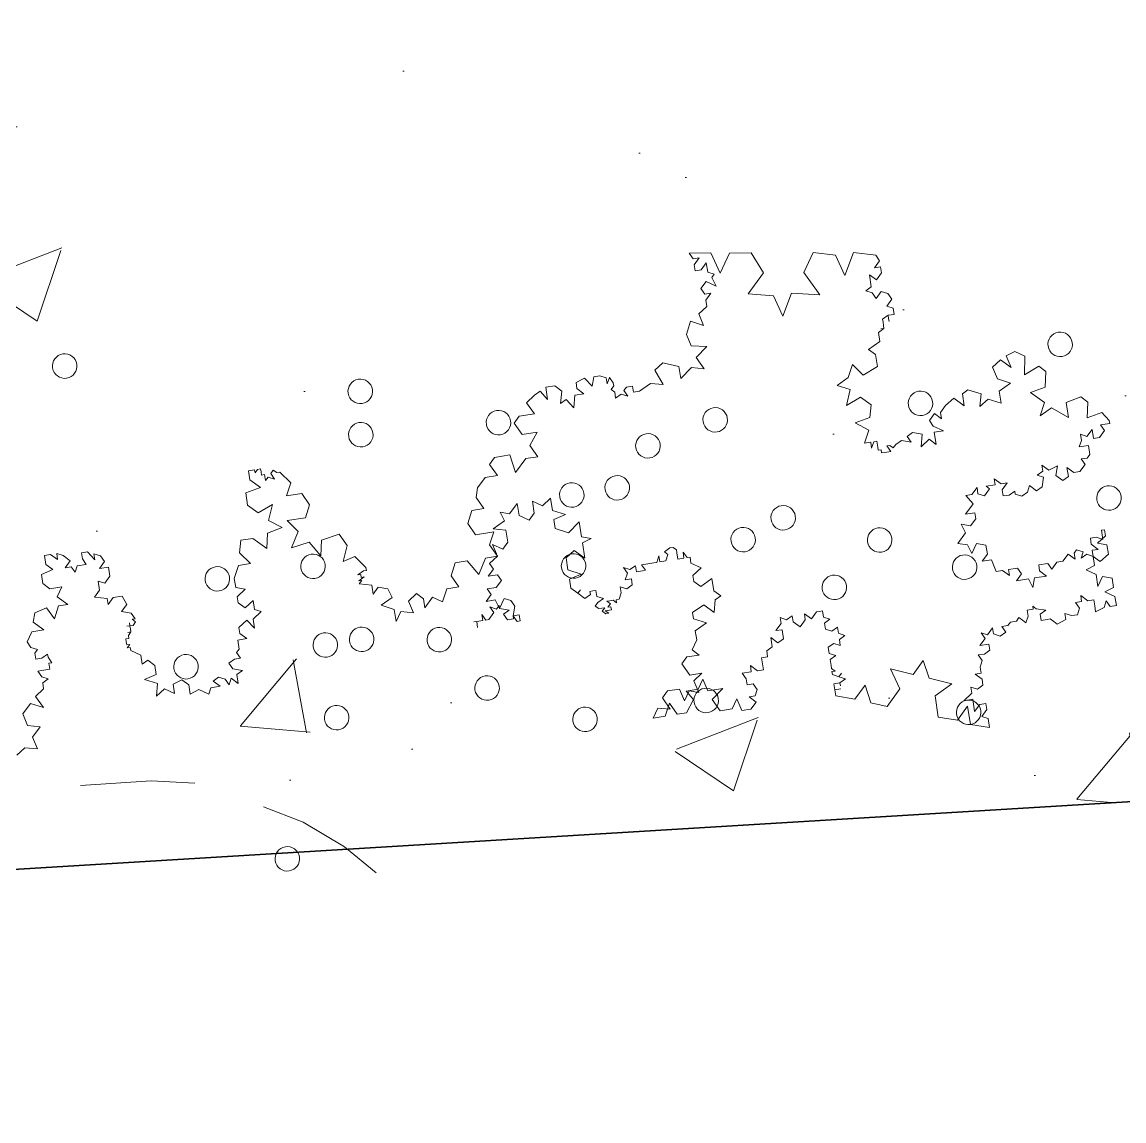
# Model space of a CAD drawing. Header units: metres. Extents: x 0 to 4415, y 1197 to 2590.
# Drawn here: x 1905.993 to 1906.713, y 1309.321 to 1310.039 of the extents above; entities that cross this region are included whole.
import ezdxf

# ---------------------------------------------------------------- set-up
doc = ezdxf.new("R2010")
doc.units = ezdxf.units.M
doc.layers.add('Façade 02', color=41, linetype='Continuous', lineweight=35)
doc.layers.add('veg', color=7, linetype='Continuous', lineweight=9, true_color=0x61c200)

# ---------------------------------------------------------------- blocks, each defined once
blk = doc.blocks.new('Plantes')
for p, q in [((0.8982, 0.0001), (0.8715, -0.0222)), ((0.9301, -0.011), (0.8982, 0.0001)), ((1.0073, 0.0233), (0.9888, 0.0002)), ((0.9888, 0.0002), (0.994, -0.0332)), ((0.7066, -0.024), (0.6806, -0.0382)), ((0.7222, -0.0336), (0.7066, -0.024)), ((0.8715, -0.0222), (0.8849, -0.0564)), ((0.9354, -0.0444), (0.9301, -0.011)), ((0.9621, -0.0221), (0.9354, -0.0444)), ((0.994, -0.0332), (0.9621, -0.0221)), ((0.6302, -0.0501), (0.6191, -0.0821)), ((0.6554, -0.0441), (0.6302, -0.0501)), ((0.6777, -0.0708), (0.6554, -0.0441)), ((0.6806, -0.0382), (0.6777, -0.0708)), ((0.7289, -0.0507), (0.7222, -0.0336)), ((0.7378, -0.0433), (0.7289, -0.0507)), ((0.7542, -0.0447), (0.7378, -0.0433)), ((0.7527, -0.0611), (0.7542, -0.0447)), ((0.7869, -0.0476), (0.7854, -0.064)), ((0.8025, -0.0573), (0.7869, -0.0476)), ((0.8092, -0.0743), (0.8025, -0.0573)), ((0.8188, -0.0587), (0.8092, -0.0743)), ((0.8351, -0.0602), (0.8188, -0.0587)), ((0.8537, -0.0371), (0.8351, -0.0602)), ((0.8849, -0.0564), (0.8537, -0.0371)), ((0.4787, -0.086), (0.4772, -0.1024)), ((0.5032, -0.0882), (0.4787, -0.086)), ((0.5181, -0.106), (0.5032, -0.0882)), ((0.5292, -0.0741), (0.5181, -0.106)), ((0.5537, -0.0762), (0.5292, -0.0741)), ((0.5686, -0.094), (0.5537, -0.0762)), ((0.6191, -0.0821), (0.6503, -0.1013)), ((0.7431, -0.0767), (0.7527, -0.0611)), ((0.7513, -0.0774), (0.7431, -0.0767)), ((0.7669, -0.087), (0.7513, -0.0774)), ((0.7676, -0.0789), (0.7669, -0.087)), ((0.7839, -0.0803), (0.7676, -0.0789)), ((0.7854, -0.064), (0.7839, -0.0803)), ((0.4772, -0.1024), (0.4921, -0.1202)), ((0.5657, -0.1267), (0.5686, -0.094)), ((0.5916, -0.1126), (0.5657, -0.1267)), ((0.614, -0.1393), (0.5916, -0.1126)), ((0.6161, -0.1148), (0.614, -0.1393)), ((0.6503, -0.1013), (0.6161, -0.1148)), ((0.4758, -0.1187), (0.4825, -0.1358)), ((0.4921, -0.1202), (0.4758, -0.1187)), ((0.4825, -0.1358), (0.4974, -0.1536)), ((0.4974, -0.1536), (0.5152, -0.1387)), ((0.5152, -0.1387), (0.5137, -0.155)), ((0.5123, -0.1714), (0.5101, -0.1959)), ((0.5293, -0.1647), (0.5123, -0.1714)), ((0.5137, -0.155), (0.5293, -0.1647)), ((0.4781, -0.1848), (0.4767, -0.2011)), ((0.4767, -0.2011), (0.4997, -0.2197)), ((0.4945, -0.1863), (0.4781, -0.1848)), ((0.5101, -0.1959), (0.4945, -0.1863)), ((0.4834, -0.2182), (0.4901, -0.2353)), ((0.4997, -0.2197), (0.4834, -0.2182)), ((0.4901, -0.2353), (0.5057, -0.2449)), ((0.5057, -0.2449), (0.5235, -0.23)), ((0.5235, -0.23), (0.5213, -0.2545)), ((0.5569, -0.2248), (0.5814, -0.227)), ((0.5636, -0.2418), (0.5569, -0.2248)), ((0.5814, -0.227), (0.5992, -0.2121)), ((0.5992, -0.2121), (0.6045, -0.2455)), ((0.5213, -0.2545), (0.5458, -0.2567)), ((0.5458, -0.2567), (0.5636, -0.2418)), ((0.603, -0.2618), (0.6008, -0.2863)), ((0.6208, -0.2469), (0.603, -0.2618)), ((0.6045, -0.2455), (0.6208, -0.2469)), ((0.6008, -0.2863), (0.6246, -0.2967)), ((0.6246, -0.2967), (0.6424, -0.2818)), ((0.6424, -0.2818), (0.6484, -0.3071)), ((0.6825, -0.2936), (0.6818, -0.3018)), ((0.6818, -0.3018), (0.6825, -0.2936)), ((0.7152, -0.2965), (0.716, -0.2884)), ((0.716, -0.2884), (0.7152, -0.2965)), ((0.7152, -0.2965), (0.716, -0.2884)), ((0.716, -0.2884), (0.7241, -0.2891)), ((0.716, -0.2884), (0.716, -0.2884)), ((0.7241, -0.2891), (0.7323, -0.2898)), ((0.7323, -0.2898), (0.7316, -0.298)), ((0.7316, -0.298), (0.7405, -0.2906)), ((0.7323, -0.2898), (0.7323, -0.2898)), ((0.7323, -0.2898), (0.7323, -0.2898)), ((0.7323, -0.2898), (0.7323, -0.2898)), ((0.7405, -0.2906), (0.7397, -0.2987)), ((0.6484, -0.3071), (0.664, -0.3167)), ((0.664, -0.3167), (0.6647, -0.3085)), ((0.664, -0.3167), (0.664, -0.3167)), ((0.6647, -0.3085), (0.6722, -0.3174)), ((0.6722, -0.3174), (0.6811, -0.31)), ((0.6736, -0.3011), (0.6818, -0.3018)), ((0.6818, -0.3018), (0.6736, -0.3011)), ((0.6811, -0.31), (0.6818, -0.3018)), ((0.6818, -0.3018), (0.69, -0.3025)), ((0.69, -0.3025), (0.6818, -0.3018)), ((0.6818, -0.3018), (0.69, -0.3025)), ((0.69, -0.3025), (0.6982, -0.3033)), ((0.6989, -0.2951), (0.6982, -0.3033)), ((0.6982, -0.3033), (0.6989, -0.2951)), ((0.6982, -0.3033), (0.7071, -0.2958)), ((0.7071, -0.2958), (0.7152, -0.2965)), ((0.7152, -0.2965), (0.7152, -0.2965)), ((0.7316, -0.298), (0.7316, -0.298)), ((0.7397, -0.2987), (0.7479, -0.2995)), ((0.7479, -0.2995), (0.7621, -0.3254)), ((0.7621, -0.3254), (0.7866, -0.3276)), ((0.7866, -0.3276), (0.7769, -0.3432)), ((0.7769, -0.3432), (0.7918, -0.361)), ((0.8163, -0.3632), (0.8274, -0.3313)), ((0.8274, -0.3313), (0.8408, -0.3654)), ((0.7918, -0.361), (0.8163, -0.3632)), ((0.8408, -0.3654), (0.8743, -0.3602)), ((0.8743, -0.3602), (0.8557, -0.3832)), ((0.8557, -0.3832), (0.8699, -0.4092)), ((0.8454, -0.407), (0.835, -0.4308)), ((0.8699, -0.4092), (0.8454, -0.407)), ((0.835, -0.4308), (0.8499, -0.4486)), ((0.8499, -0.4486), (0.8744, -0.4508)), ((0.8744, -0.4508), (0.864, -0.4745)), ((0.8782, -0.5005), (0.8611, -0.5072)), ((0.864, -0.4745), (0.8782, -0.5005)), ((0.8441, -0.5139), (0.8344, -0.5296)), ((0.8344, -0.5296), (0.8411, -0.5466)), ((0.8589, -0.5317), (0.8441, -0.5139)), ((0.8611, -0.5072), (0.8589, -0.5317)), ((0.7988, -0.5593), (0.7892, -0.5749)), ((0.8144, -0.569), (0.7988, -0.5593)), ((0.8568, -0.5563), (0.8397, -0.563)), ((0.8411, -0.5466), (0.8568, -0.5563)), ((0.5738, -0.5887), (0.5397, -0.6021)), ((0.5984, -0.5908), (0.5738, -0.5887)), ((0.7387, -0.5869), (0.7365, -0.6114)), ((0.7632, -0.5891), (0.7387, -0.5869)), ((0.7721, -0.5816), (0.7632, -0.5891)), ((0.7877, -0.5913), (0.7721, -0.5816)), ((0.7892, -0.5749), (0.7877, -0.5913)), ((0.8204, -0.5942), (0.8144, -0.569)), ((0.8301, -0.5786), (0.8204, -0.5942)), ((0.8546, -0.5808), (0.8301, -0.5786)), ((0.8397, -0.563), (0.8546, -0.5808)), ((0.4729, -0.6126), (0.47, -0.6453)), ((0.5063, -0.6073), (0.4729, -0.6126)), ((0.5368, -0.6348), (0.5063, -0.6073)), ((0.5397, -0.6021), (0.5368, -0.6348)), ((0.6043, -0.6161), (0.5984, -0.5908)), ((0.6229, -0.593), (0.6043, -0.6161)), ((0.6392, -0.5945), (0.6229, -0.593)), ((0.6356, -0.6353), (0.6541, -0.6123)), ((0.6541, -0.6123), (0.6392, -0.5945)), ((0.7053, -0.5922), (0.6868, -0.6152)), ((0.6868, -0.6152), (0.7098, -0.6337)), ((0.7216, -0.5936), (0.7053, -0.5922)), ((0.7365, -0.6114), (0.7216, -0.5936)), ((0.2888, -0.6456), (0.2873, -0.6619)), ((0.3133, -0.6478), (0.2888, -0.6456)), ((0.3356, -0.6745), (0.3133, -0.6478)), ((0.3474, -0.6343), (0.3356, -0.6745)), ((0.3801, -0.6372), (0.3474, -0.6343)), ((0.4024, -0.6639), (0.3801, -0.6372)), ((0.47, -0.6453), (0.4997, -0.6809)), ((0.6601, -0.6375), (0.6356, -0.6353)), ((0.6668, -0.6546), (0.6601, -0.6375)), ((0.6853, -0.6315), (0.6668, -0.6546)), ((0.7098, -0.6337), (0.6853, -0.6315)), ((0.2866, -0.6701), (0.2858, -0.6782)), ((0.2858, -0.6782), (0.294, -0.679)), ((0.2955, -0.6626), (0.2866, -0.6701)), ((0.2873, -0.6619), (0.2955, -0.6626)), ((0.3824, -0.7033), (0.4024, -0.6639)), ((0.3, -0.7042), (0.2911, -0.7117)), ((0.294, -0.679), (0.3022, -0.6797)), ((0.3156, -0.7138), (0.3, -0.7042)), ((0.3022, -0.6797), (0.3014, -0.6879)), ((0.3014, -0.6879), (0.3178, -0.6893)), ((0.3178, -0.6893), (0.3089, -0.6968)), ((0.3089, -0.6968), (0.3156, -0.7138)), ((0.4247, -0.6906), (0.3824, -0.7033)), ((0.4463, -0.7255), (0.4247, -0.6906)), ((0.4581, -0.6854), (0.4463, -0.7255)), ((0.4997, -0.6809), (0.4581, -0.6854)), ((0.2911, -0.7117), (0.2985, -0.7206)), ((0.2911, -0.7117), (0.2911, -0.7117)), ((0.2985, -0.7206), (0.2978, -0.7287)), ((0.2978, -0.7287), (0.3283, -0.7562)), ((0.2978, -0.7287), (0.2978, -0.7287)), ((0.3283, -0.7562), (0.3624, -0.7427)), ((0.3624, -0.7427), (0.3588, -0.7836)), ((0.4242, -0.7894), (0.4285, -0.7404)), ((0.4285, -0.7404), (0.459, -0.7678)), ((0.459, -0.7678), (0.5021, -0.747)), ((0.5021, -0.747), (0.4895, -0.7953)), ((0.3588, -0.7836), (0.39, -0.8028)), ((0.39, -0.8028), (0.4242, -0.7894)), ((0.4895, -0.7953), (0.5282, -0.8234)), ((0.5282, -0.8234), (0.4866, -0.8279)), ((0.4866, -0.8279), (0.4741, -0.8762)), ((0.4741, -0.8762), (0.5053, -0.8955)), ((0.5053, -0.8955), (0.5476, -0.8828)), ((0.5476, -0.8828), (0.5365, -0.9147)), ((0.5365, -0.9147), (0.567, -0.9422)), ((0.567, -0.9422), (0.5752, -0.9429)), ((0.5752, -0.9429), (0.5759, -0.9347)), ((0.5759, -0.9347), (0.5752, -0.9429)), ((0.5752, -0.9429), (0.5759, -0.9347)), ((0.5759, -0.9347), (0.5855, -0.9191)), ((0.5759, -0.9347), (0.5759, -0.9347)), ((0.5759, -0.9347), (0.5759, -0.9347)), ((0.5759, -0.9347), (0.5759, -0.9347)), ((0.5855, -0.9191), (0.5848, -0.9273)), ((0.5848, -0.9273), (0.593, -0.928)), ((0.5922, -0.9362), (0.6019, -0.9206)), ((0.593, -0.928), (0.5922, -0.9362)), ((0.5922, -0.9362), (0.5922, -0.9362)), ((0.5922, -0.9362), (0.5922, -0.9362)), ((0.6019, -0.9206), (0.6011, -0.9288)), ((0.6011, -0.9288), (0.61, -0.9213)), ((0.61, -0.9213), (0.6153, -0.9547)), ((0.6153, -0.9547), (0.6398, -0.9569)), ((0.6398, -0.9569), (0.622, -0.9718)), ((0.622, -0.9718), (0.628, -0.997)), ((0.628, -0.997), (0.6518, -1.0074)), ((0.6518, -1.0074), (0.671, -0.9762)), ((0.671, -0.9762), (0.6845, -1.0103)), ((0.6845, -1.0103), (0.7171, -1.0132)), ((0.7171, -1.0132), (0.6912, -1.0274)), ((0.6912, -1.0274), (0.6964, -1.0608)), ((0.6645, -1.0497), (0.6459, -1.0728)), ((0.6964, -1.0608), (0.6645, -1.0497)), ((0.6459, -1.0728), (0.6608, -1.0906)), ((0.6608, -1.0906), (0.6853, -1.0927)), ((0.6853, -1.0927), (0.6586, -1.1151)), ((0.6586, -1.1151), (0.6728, -1.141)), ((0.6728, -1.141), (0.6386, -1.1545)), ((0.6045, -1.1679), (0.5704, -1.1813)), ((0.6357, -1.1871), (0.6045, -1.1679)), ((0.6386, -1.1545), (0.6357, -1.1871)), ((0.5704, -1.1813), (0.5674, -1.214)), ((0.4338, -1.235), (0.4309, -1.2677)), ((0.4679, -1.2216), (0.4338, -1.235)), ((0.4992, -1.2408), (0.4679, -1.2216)), ((0.5674, -1.214), (0.6061, -1.2422)), ((0.7294, -1.2449), (0.7309, -1.2286)), ((0.7316, -1.2204), (0.7309, -1.2286)), ((0.7309, -1.2286), (0.7316, -1.2204)), ((0.7309, -1.2286), (0.7309, -1.2286)), ((0.7309, -1.2286), (0.7309, -1.2286)), ((0.7309, -1.2286), (0.7309, -1.2286)), ((0.7309, -1.2286), (0.7309, -1.2286)), ((0.7309, -1.2286), (0.7309, -1.2286)), ((0.7309, -1.2286), (0.7309, -1.2286)), ((0.7309, -1.2286), (0.7309, -1.2286)), ((0.7309, -1.2286), (0.7309, -1.2286)), ((0.7309, -1.2286), (0.7309, -1.2286)), ((0.739, -1.2293), (0.7309, -1.2286)), ((0.7309, -1.2286), (0.739, -1.2293)), ((0.739, -1.2293), (0.7309, -1.2286)), ((0.7309, -1.2286), (0.739, -1.2293)), ((0.739, -1.2293), (0.7309, -1.2286)), ((0.7309, -1.2286), (0.739, -1.2293)), ((0.7309, -1.2286), (0.7309, -1.2286)), ((0.7309, -1.2286), (0.7309, -1.2286)), ((0.7309, -1.2286), (0.7309, -1.2286)), ((0.7309, -1.2286), (0.7309, -1.2286)), ((0.7309, -1.2286), (0.7309, -1.2286)), ((0.7309, -1.2286), (0.7309, -1.2286)), ((0.7309, -1.2286), (0.7309, -1.2286)), ((0.739, -1.2293), (0.739, -1.2293)), ((0.7472, -1.23), (0.739, -1.2293)), ((0.739, -1.2293), (0.7472, -1.23)), ((0.739, -1.2293), (0.739, -1.2293)), ((0.7472, -1.23), (0.7472, -1.23)), ((0.7472, -1.23), (0.7472, -1.23)), ((0.7472, -1.23), (0.7472, -1.23)), ((0.7472, -1.23), (0.7472, -1.23)), ((0.3744, -1.2544), (0.3477, -1.2767)), ((0.3997, -1.2484), (0.3744, -1.2544)), ((0.4309, -1.2677), (0.3997, -1.2484)), ((0.4948, -1.2899), (0.4992, -1.2408)), ((0.5631, -1.263), (0.5601, -1.2957)), ((0.6061, -1.2422), (0.5631, -1.263)), ((0.5943, -1.2823), (0.6121, -1.2674)), ((0.6121, -1.2674), (0.6099, -1.2919)), ((0.6433, -1.2867), (0.6455, -1.2621)), ((0.6455, -1.2621), (0.6611, -1.2718)), ((0.6611, -1.2718), (0.6789, -1.2569)), ((0.6789, -1.2569), (0.6767, -1.2814)), ((0.6945, -1.2665), (0.7101, -1.2761)), ((0.7012, -1.2836), (0.6945, -1.2665)), ((0.7101, -1.2761), (0.7279, -1.2613)), ((0.7131, -1.2435), (0.7294, -1.2449)), ((0.7287, -1.2531), (0.7131, -1.2435)), ((0.7279, -1.2613), (0.7287, -1.2531)), ((0.3136, -1.2902), (0.2958, -1.305)), ((0.3448, -1.3094), (0.3136, -1.2902)), ((0.3477, -1.2767), (0.3448, -1.3094)), ((0.4674, -1.3204), (0.4866, -1.2891)), ((0.4866, -1.2891), (0.4919, -1.3226)), ((0.5289, -1.2764), (0.4948, -1.2899)), ((0.5282, -1.2846), (0.5601, -1.2957)), ((0.5423, -1.3106), (0.5282, -1.2846)), ((0.5601, -1.2957), (0.5289, -1.2764)), ((0.5601, -1.2957), (0.5787, -1.2727)), ((0.5787, -1.2727), (0.5943, -1.2823)), ((0.6099, -1.2919), (0.6255, -1.3015)), ((0.6255, -1.3015), (0.6433, -1.2867)), ((0.7005, -1.2918), (0.6745, -1.3059)), ((0.6767, -1.2814), (0.7005, -1.2918)), ((0.6923, -1.291), (0.7012, -1.2836)), ((0.7005, -1.2918), (0.6923, -1.291)), ((0.7065, -1.317), (0.7005, -1.2918)), ((0.2958, -1.305), (0.2921, -1.3459)), ((0.4436, -1.31), (0.4674, -1.3204)), ((0.4496, -1.3352), (0.4436, -1.31)), ((0.4919, -1.3226), (0.5245, -1.3255)), ((0.5245, -1.3255), (0.5423, -1.3106)), ((0.6745, -1.3059), (0.6812, -1.323)), ((0.6812, -1.323), (0.6969, -1.3326)), ((0.6969, -1.3326), (0.7221, -1.3266)), ((0.7161, -1.3014), (0.7065, -1.317)), ((0.7317, -1.311), (0.7161, -1.3014)), ((0.7221, -1.3266), (0.7206, -1.343)), ((0.7221, -1.3266), (0.7303, -1.3274)), ((0.7377, -1.3363), (0.7221, -1.3266)), ((0.7303, -1.3274), (0.7317, -1.311)), ((0.2921, -1.3459), (0.3404, -1.3584)), ((0.4229, -1.3576), (0.4496, -1.3352)), ((0.7206, -1.343), (0.737, -1.3444)), ((0.737, -1.3444), (0.7377, -1.3363)), ((0.1904, -1.378), (0.1868, -1.4189)), ((0.2082, -1.3631), (0.1904, -1.378)), ((0.2395, -1.3824), (0.2082, -1.3631)), ((0.2358, -1.4232), (0.2395, -1.3824)), ((0.3404, -1.3584), (0.3048, -1.3882)), ((0.4555, -1.3605), (0.4229, -1.3576)), ((0.4697, -1.3865), (0.4555, -1.3605)), ((0.1556, -1.3996), (0.137, -1.4227)), ((0.1868, -1.4189), (0.1556, -1.3996)), ((0.2707, -1.4016), (0.2358, -1.4232)), ((0.3019, -1.4209), (0.2707, -1.4016)), ((0.3048, -1.3882), (0.3019, -1.4209)), ((0.4192, -1.3984), (0.4519, -1.4013)), ((0.4334, -1.4244), (0.4192, -1.3984)), ((0.4519, -1.4013), (0.4697, -1.3865)), ((0.137, -1.4227), (0.1274, -1.4383)), ((0.1274, -1.4383), (0.1505, -1.4568)), ((0.4148, -1.4474), (0.4334, -1.4244)), ((0.1178, -1.4539), (0.1156, -1.4784)), ((0.1505, -1.4568), (0.1178, -1.4539)), ((0.4475, -1.4504), (0.4148, -1.4474)), ((0.4609, -1.4845), (0.4475, -1.4504)), ((0.472, -1.4526), (0.4609, -1.4845)), ((0.4965, -1.4547), (0.472, -1.4526)), ((0.51, -1.4889), (0.4965, -1.4547)), ((0.1156, -1.4784), (0.1305, -1.4962)), ((0.1305, -1.4962), (0.1639, -1.4909)), ((0.1639, -1.4909), (0.1542, -1.5065)), ((0.4825, -1.5194), (0.51, -1.4889)), ((0.5768, -1.4784), (0.5583, -1.5014)), ((0.5583, -1.5014), (0.5806, -1.5281)), ((0.6095, -1.4813), (0.5768, -1.4784)), ((0.6229, -1.5154), (0.6095, -1.4813)), ((0.634, -1.4835), (0.6229, -1.5154)), ((0.6585, -1.4857), (0.634, -1.4835)), ((0.6734, -1.5035), (0.6585, -1.4857)), ((0.6645, -1.5109), (0.6734, -1.5035)), ((0.6734, -1.5035), (0.6645, -1.5109)), ((0.6883, -1.5213), (0.6734, -1.5035)), ((0.1439, -1.5303), (0.1417, -1.5548)), ((0.1773, -1.5251), (0.1439, -1.5303)), ((0.1542, -1.5065), (0.1773, -1.5251)), ((0.5234, -1.523), (0.4825, -1.5194)), ((0.5294, -1.5483), (0.5234, -1.523)), ((0.5397, -1.5245), (0.5294, -1.5483)), ((0.5806, -1.5281), (0.5397, -1.5245)), ((0.6786, -1.5369), (0.6883, -1.5213)), ((0.1105, -1.5356), (0.1001, -1.5594)), ((0.1001, -1.5594), (0.1232, -1.5779)), ((0.1268, -1.537), (0.1105, -1.5356)), ((0.1417, -1.5548), (0.1268, -1.537)), ((0.669, -1.5525), (0.6697, -1.5443)), ((0.6853, -1.554), (0.669, -1.5525)), ((0.6697, -1.5443), (0.6705, -1.5362)), ((0.6705, -1.5362), (0.6786, -1.5369)), ((0.6921, -1.571), (0.6853, -1.554)), ((0.7017, -1.5554), (0.6921, -1.571)), ((0.7106, -1.548), (0.7017, -1.5554)), ((0.718, -1.5569), (0.7106, -1.548)), ((0.7166, -1.5732), (0.718, -1.5569)), ((0.0979, -1.5839), (0.0965, -1.6002)), ((0.1232, -1.5779), (0.0979, -1.5839)), ((0.698, -1.5963), (0.6988, -1.5881)), ((0.6988, -1.5881), (0.6995, -1.5799)), ((0.6995, -1.5799), (0.7069, -1.5888)), ((0.7069, -1.5888), (0.7158, -1.5814)), ((0.7158, -1.5814), (0.7151, -1.5896)), ((0.7151, -1.5896), (0.7233, -1.5903)), ((0.7151, -1.5896), (0.7151, -1.5896)), ((0.7255, -1.5658), (0.7166, -1.5732)), ((0.7233, -1.5903), (0.7247, -1.5739)), ((0.7247, -1.5739), (0.7322, -1.5828)), ((0.7329, -1.5747), (0.7255, -1.5658)), ((0.7322, -1.5828), (0.7329, -1.5747)), ((0.0965, -1.6002), (0.1032, -1.6173)), ((0.1195, -1.6187), (0.1025, -1.6255)), ((0.1032, -1.6173), (0.1195, -1.6187)), ((0.6632, -1.6179), (0.6795, -1.6193)), ((0.6699, -1.6349), (0.6632, -1.6179)), ((0.6795, -1.6193), (0.6966, -1.6126)), ((0.6966, -1.6126), (0.6973, -1.6044)), ((0.6973, -1.6044), (0.7055, -1.6052)), ((0.6973, -1.6044), (0.6973, -1.6044)), ((0.6973, -1.6044), (0.6973, -1.6044)), ((0.698, -1.5963), (0.698, -1.5963)), ((0.7055, -1.6052), (0.698, -1.5963)), ((0.1025, -1.6255), (0.1181, -1.6351)), ((0.1181, -1.6351), (0.1262, -1.6358)), ((0.1262, -1.6358), (0.1351, -1.6284)), ((0.1351, -1.6284), (0.1426, -1.6373)), ((0.1426, -1.6373), (0.1589, -1.6387)), ((0.1589, -1.6387), (0.1493, -1.6543)), ((0.6098, -1.6625), (0.6194, -1.6469)), ((0.6127, -1.6298), (0.6283, -1.6395)), ((0.6194, -1.6469), (0.6127, -1.6298)), ((0.6283, -1.6395), (0.6454, -1.6327)), ((0.6454, -1.6327), (0.6439, -1.6491)), ((0.6439, -1.6491), (0.6602, -1.6505)), ((0.6602, -1.6505), (0.6699, -1.6349)), ((0.1315, -1.6692), (0.13, -1.6856)), ((0.1404, -1.6618), (0.1315, -1.6692)), ((0.156, -1.6714), (0.1404, -1.6618)), ((0.1493, -1.6543), (0.156, -1.6714)), ((0.6068, -1.6952), (0.6083, -1.6788)), ((0.6083, -1.6788), (0.6239, -1.6885)), ((0.6261, -1.664), (0.6098, -1.6625)), ((0.6239, -1.6885), (0.6246, -1.6803)), ((0.6246, -1.6803), (0.6261, -1.664)), ((0.1449, -1.7034), (0.1257, -1.7346)), ((0.13, -1.6856), (0.1464, -1.687)), ((0.1464, -1.687), (0.1449, -1.7034)), ((0.1449, -1.7034), (0.1449, -1.7034)), ((0.6054, -1.7115), (0.6068, -1.6952)), ((1.0198, -1.6826), (0.9938, -1.6968)), ((0.9938, -1.6968), (0.999, -1.7302)), ((1.0168, -1.7153), (1.0198, -1.6826)), ((0.1257, -1.7346), (0.1309, -1.768)), ((0.5876, -1.7264), (0.6047, -1.7197)), ((0.6039, -1.7279), (0.5876, -1.7264)), ((0.6025, -1.7442), (0.6039, -1.7279)), ((0.6047, -1.7197), (0.6054, -1.7115)), ((0.95, -1.7258), (0.9471, -1.7585)), ((0.9678, -1.7109), (0.95, -1.7258)), ((0.999, -1.7302), (0.9678, -1.7109)), ((0.9827, -1.7287), (1.0168, -1.7153)), ((1.0139, -1.748), (0.9827, -1.7287)), ((0.0915, -1.748), (0.073, -1.7711)), ((0.1309, -1.768), (0.0915, -1.748)), ((0.5676, -1.7658), (0.5683, -1.7576)), ((0.575, -1.7747), (0.5676, -1.7658)), ((0.5683, -1.7576), (0.578, -1.742)), ((0.5683, -1.7576), (0.5683, -1.7576)), ((0.578, -1.742), (0.5854, -1.7509)), ((0.5854, -1.7509), (0.6025, -1.7442)), ((0.8803, -1.769), (0.8625, -1.7839)), ((0.9115, -1.7883), (0.8803, -1.769)), ((0.9471, -1.7585), (0.9791, -1.7696)), ((1.0117, -1.7725), (1.0139, -1.748)), ((0.073, -1.7711), (0.0857, -1.8134)), ((0.5832, -1.7754), (0.575, -1.7747)), ((0.5818, -1.7918), (0.5981, -1.7932)), ((0.5974, -1.8014), (0.5818, -1.7918)), ((0.5996, -1.7769), (0.5832, -1.7754)), ((0.5981, -1.7932), (0.5996, -1.7769)), ((0.8447, -1.7988), (0.8187, -1.8129)), ((0.8596, -1.8166), (0.8447, -1.7988)), ((0.8625, -1.7839), (0.8596, -1.8166)), ((0.9086, -1.8209), (0.9115, -1.7883)), ((0.9271, -1.7979), (0.9086, -1.8209)), ((0.9591, -1.809), (0.9271, -1.7979)), ((0.9509, -1.8083), (0.9538, -1.7756)), ((0.9791, -1.7696), (0.9531, -1.7837)), ((0.9531, -1.7837), (0.9591, -1.809)), ((0.9538, -1.7756), (0.9769, -1.7941)), ((0.9769, -1.7941), (1.0117, -1.7725)), ((0.0857, -1.8134), (0.1184, -1.8163)), ((0.1184, -1.8163), (0.0909, -1.8468)), ((0.5966, -1.8096), (0.5974, -1.8014)), ((0.613, -1.811), (0.5966, -1.8096)), ((0.6271, -1.837), (0.613, -1.811)), ((0.6457, -1.814), (0.6271, -1.837)), ((0.662, -1.8154), (0.6457, -1.814)), ((0.6769, -1.8332), (0.662, -1.8154)), ((0.7452, -1.8064), (0.7259, -1.8376)), ((0.7615, -1.8078), (0.7452, -1.8064)), ((0.7749, -1.842), (0.7615, -1.8078)), ((0.7942, -1.8107), (0.7749, -1.842)), ((0.8187, -1.8129), (0.7942, -1.8107)), ((0.9249, -1.8224), (0.9509, -1.8083)), ((0.9569, -1.8335), (0.9249, -1.8224)), ((0.0011, -1.8388), (-0.0331, -1.8522)), ((-0.0331, -1.8522), (-0.0197, -1.8863)), ((0.033, -1.8499), (0.0011, -1.8388)), ((0.0375, -1.8914), (0.033, -1.8499)), ((0.0909, -1.8468), (0.0962, -1.8802)), ((0.6576, -1.8644), (0.6769, -1.8332)), ((0.7259, -1.8376), (0.7482, -1.8643)), ((0.9532, -1.8743), (0.9569, -1.8335)), ((0.9807, -1.8439), (0.9532, -1.8743)), ((1.0119, -1.8631), (0.9807, -1.8439)), ((-0.215, -1.8607), (-0.212, -1.9186)), ((-0.1994, -1.8703), (-0.215, -1.8607)), ((-0.2009, -1.8866), (-0.1994, -1.8703)), ((-0.1831, -1.8718), (-0.2009, -1.8866)), ((-0.1667, -1.8732), (-0.1831, -1.8718)), ((-0.1682, -1.8896), (-0.1667, -1.8732)), ((-0.1184, -1.8858), (-0.1362, -1.9006)), ((-0.1028, -1.8954), (-0.1184, -1.8858)), ((-0.0516, -1.8752), (-0.0701, -1.8983)), ((-0.0197, -1.8863), (-0.0516, -1.8752)), ((0.065, -1.8609), (0.0375, -1.8914)), ((0.0962, -1.8802), (0.065, -1.8609)), ((0.6903, -1.8674), (0.6576, -1.8644)), ((0.7052, -1.8852), (0.6903, -1.8674)), ((0.7148, -1.8695), (0.7052, -1.8852)), ((0.7482, -1.8643), (0.7148, -1.8695)), ((1.009, -1.8958), (1.0119, -1.8631)), ((-0.186, -1.9044), (-0.1682, -1.8896)), ((-0.1615, -1.9066), (-0.186, -1.9044)), ((-0.1548, -1.9237), (-0.1615, -1.9066)), ((-0.1459, -1.9163), (-0.1548, -1.9237)), ((-0.1221, -1.9266), (-0.1459, -1.9163)), ((-0.1362, -1.9006), (-0.1221, -1.9266)), ((-0.1043, -1.9117), (-0.1028, -1.8954)), ((-0.0865, -1.8968), (-0.1043, -1.9117)), ((-0.0701, -1.8983), (-0.0865, -1.8968)), ((0.983, -1.9099), (1.009, -1.8958)), ((1.0149, -1.921), (0.983, -1.9099)), ((-0.212, -1.9186), (-0.1562, -1.94)), ((-0.1562, -1.94), (-0.2082, -1.9683)), ((0.9133, -1.9531), (0.9154, -1.9286)), ((0.9154, -1.9286), (0.9311, -1.9383)), ((0.9311, -1.9383), (0.9474, -1.9397)), ((0.9474, -1.9397), (0.9459, -1.9561)), ((0.9786, -1.959), (0.9801, -1.9426)), ((0.9801, -1.9426), (0.995, -1.9604)), ((0.995, -1.9604), (1.0128, -1.9455)), ((1.0128, -1.9455), (1.0149, -1.921)), ((-0.2082, -1.9683), (-0.2051, -2.0263)), ((0.8969, -1.9517), (0.9133, -1.9531)), ((0.9118, -1.9695), (0.8969, -1.9517)), ((0.9103, -1.9858), (0.9118, -1.9695)), ((0.9459, -1.9561), (0.9615, -1.9657)), ((0.9615, -1.9657), (0.9786, -1.959)), ((0.8502, -2.0134), (0.8599, -1.9978)), ((0.8599, -1.9978), (0.8762, -1.9992)), ((0.8762, -1.9992), (0.8777, -1.9829)), ((0.8777, -1.9829), (0.894, -1.9844)), ((0.894, -1.9844), (0.9103, -1.9858)), ((-0.2051, -2.0263), (-0.1501, -2.0559)), ((-0.1501, -2.0559), (-0.0967, -2.0112)), ((-0.0967, -2.0112), (-0.0862, -2.0781)), ((0.7901, -2.041), (0.8079, -2.0261)), ((0.8079, -2.0261), (0.8065, -2.0424)), ((0.8257, -2.0112), (0.8502, -2.0134)), ((0.8406, -2.029), (0.8257, -2.0112)), ((0.831, -2.0446), (0.8406, -2.029)), ((0.7709, -2.0722), (0.7805, -2.0566)), ((0.7738, -2.0395), (0.7901, -2.041)), ((0.7805, -2.0566), (0.7738, -2.0395)), ((0.8065, -2.0424), (0.831, -2.0446)), ((-0.0862, -2.0781), (-0.0305, -2.0995)), ((0.7872, -2.0737), (0.7709, -2.0722)), ((0.7843, -2.1063), (0.8021, -2.0915)), ((0.8021, -2.0915), (0.7872, -2.0737)), ((-0.0305, -2.0995), (-0.0906, -2.1271)), ((0.765, -2.1376), (0.7828, -2.1227)), ((0.7679, -2.1049), (0.7843, -2.1063)), ((0.7828, -2.1227), (0.7679, -2.1049)), ((-0.0906, -2.1271), (-0.0808, -2.2021)), ((0.7636, -2.1539), (0.7643, -2.1457)), ((0.7643, -2.1457), (0.765, -2.1376)), ((0.7643, -2.1457), (0.7643, -2.1457)), ((0.7643, -2.1457), (0.7643, -2.1457)), ((0.7643, -2.1457), (0.7643, -2.1457)), ((0.765, -2.1376), (0.765, -2.1376)), ((0.765, -2.1376), (0.765, -2.1376)), ((0.765, -2.1376), (0.765, -2.1376)), ((0.765, -2.1376), (0.765, -2.1376)), ((-0.1432, -2.1636), (-0.1952, -2.1919)), ((-0.0808, -2.2021), (-0.1432, -2.1636)), ((0.7636, -2.1539), (0.7636, -2.1539)), ((0.7636, -2.1539), (0.7636, -2.1539)), ((0.7636, -2.1539), (0.7636, -2.1539)), ((0.7636, -2.1539), (0.7636, -2.1539)), ((0.7636, -2.1539), (0.7636, -2.1539)), ((0.7636, -2.1539), (0.7636, -2.1539)), ((0.7636, -2.1539), (0.7636, -2.1539)), ((0.7799, -2.1554), (0.7636, -2.1539)), ((0.7866, -2.1724), (0.7799, -2.1554)), ((0.7962, -2.1568), (0.7866, -2.1724)), ((0.8126, -2.1583), (0.7962, -2.1568)), ((0.8097, -2.191), (0.8193, -2.1754)), ((0.8193, -2.1754), (0.8126, -2.1583)), ((0.8616, -2.1627), (0.852, -2.1783)), ((0.852, -2.1783), (0.8587, -2.1953)), ((0.8779, -2.1641), (0.8616, -2.1627)), ((0.8847, -2.1812), (0.8779, -2.1641)), ((0.8943, -2.1656), (0.8847, -2.1812)), ((0.9106, -2.167), (0.8943, -2.1656)), ((0.9188, -2.1678), (0.9106, -2.167)), ((0.9262, -2.1767), (0.9188, -2.1678)), ((0.927, -2.1685), (0.9262, -2.1767)), ((0.9351, -2.1692), (0.927, -2.1685)), ((0.9419, -2.1863), (0.9351, -2.1692)), ((0.9597, -2.1714), (0.9582, -2.1878)), ((0.976, -2.1729), (0.9597, -2.1714)), ((0.9745, -2.1892), (0.976, -2.1729)), ((0.976, -2.1729), (0.9745, -2.1892)), ((0.9923, -2.1743), (0.976, -2.1729)), ((1.0043, -2.2248), (0.9923, -2.1743)), ((-0.1952, -2.1919), (-0.1839, -2.2505)), ((0.826, -2.1924), (0.8097, -2.191)), ((0.8327, -2.2095), (0.826, -2.1924)), ((0.8423, -2.1939), (0.8327, -2.2095)), ((0.8587, -2.1953), (0.8423, -2.1939)), ((0.933, -2.1937), (0.9419, -2.1863)), ((0.9419, -2.1863), (0.933, -2.1937)), ((0.9486, -2.2034), (0.9419, -2.1863)), ((0.9582, -2.1878), (0.9486, -2.2034)), ((0.9664, -2.1885), (0.9582, -2.1878)), ((0.9582, -2.1878), (0.9664, -2.1885)), ((0.1443, -2.2633), (0.1636, -2.2321)), ((0.1636, -2.2321), (0.177, -2.2663)), ((0.9687, -2.2546), (1.0043, -2.2248)), ((-0.1839, -2.2505), (-0.1282, -2.272)), ((0.1102, -2.2768), (0.1443, -2.2633)), ((0.177, -2.2663), (0.2193, -2.2536)), ((0.2193, -2.2536), (0.1994, -2.293)), ((1.017, -2.2671), (0.9687, -2.2546)), ((1.0297, -2.3094), (1.017, -2.2671)), ((-0.1282, -2.272), (-0.1883, -2.2995)), ((-0.1883, -2.2995), (-0.1771, -2.3582)), ((0.1407, -2.3042), (0.1102, -2.2768)), ((0.1994, -2.293), (0.2217, -2.3197)), ((0.2551, -2.3144), (0.2669, -2.2743)), ((0.2669, -2.2743), (0.2885, -2.3092)), ((0.2885, -2.3092), (0.3226, -2.2957)), ((0.3226, -2.2957), (0.3212, -2.3121)), ((-0.0932, -2.341), (-0.0836, -2.3254)), ((-0.0836, -2.3254), (-0.0768, -2.3424)), ((0.0539, -2.3541), (0.0731, -2.3229)), ((0.0731, -2.3229), (0.088, -2.3407)), ((0.1207, -2.3436), (0.1407, -2.3042)), ((0.2217, -2.3197), (0.2551, -2.3144)), ((0.3205, -2.3202), (0.3197, -2.3284)), ((0.3197, -2.3284), (0.3361, -2.3299)), ((0.3375, -2.3135), (0.3205, -2.3202)), ((0.3212, -2.3121), (0.3375, -2.3135)), ((0.9295, -2.3252), (0.9852, -2.3466)), ((0.9489, -2.3846), (0.9295, -2.3252)), ((0.9852, -2.3466), (1.0297, -2.3094)), ((-0.1771, -2.3582), (-0.1615, -2.3678)), ((-0.1615, -2.3678), (-0.1437, -2.3529)), ((-0.1437, -2.3529), (-0.1451, -2.3693)), ((-0.1288, -2.3707), (-0.111, -2.3559)), ((-0.1259, -2.3381), (-0.0932, -2.341)), ((-0.111, -2.3559), (-0.1259, -2.3381)), ((-0.0612, -2.3521), (-0.079, -2.3669)), ((-0.0768, -2.3424), (-0.0612, -2.3521)), ((0.0197, -2.3675), (0.0294, -2.3519)), ((0.0294, -2.3519), (0.0539, -2.3541)), ((0.088, -2.3407), (0.1207, -2.3436)), ((0.3339, -2.3544), (0.3331, -2.3626)), ((0.3495, -2.364), (0.3339, -2.3544)), ((0.3361, -2.3299), (0.3442, -2.3306)), ((0.3442, -2.3306), (0.3435, -2.3388)), ((0.3435, -2.3388), (0.3517, -2.3395)), ((0.3509, -2.3477), (0.3495, -2.364)), ((0.3517, -2.3395), (0.3509, -2.3477)), ((-0.1451, -2.3693), (-0.1288, -2.3707)), ((-0.079, -2.3669), (-0.0723, -2.384)), ((-0.0723, -2.384), (-0.0567, -2.3936)), ((-0.0567, -2.3936), (-0.0389, -2.3788)), ((-0.0389, -2.3788), (-0.0322, -2.3958)), ((-0.0151, -2.3891), (-0.0144, -2.381)), ((-0.0144, -2.381), (-0.0048, -2.3653)), ((-0.0062, -2.3817), (-0.0144, -2.381)), ((-0.0144, -2.381), (-0.0062, -2.3817)), ((0.0019, -2.3824), (-0.0062, -2.3817)), ((-0.0062, -2.3817), (0.0019, -2.3824)), ((-0.0048, -2.3653), (0.0034, -2.3661)), ((-0.0048, -2.3653), (-0.0048, -2.3653)), ((0.0034, -2.3661), (0.0116, -2.3668)), ((0.0034, -2.3661), (0.0034, -2.3661)), ((0.0034, -2.3661), (0.0034, -2.3661)), ((0.0116, -2.3668), (0.0197, -2.3675)), ((0.0205, -2.3594), (0.0197, -2.3675)), ((0.0197, -2.3675), (0.0205, -2.3594)), ((0.3317, -2.3789), (0.3221, -2.3945)), ((0.3406, -2.3715), (0.3317, -2.3789)), ((0.3317, -2.3789), (0.3317, -2.3789)), ((0.3331, -2.3626), (0.3406, -2.3715)), ((0.3331, -2.3626), (0.3331, -2.3626)), ((0.9133, -2.4143), (0.9489, -2.3846)), ((-0.0322, -2.3958), (-0.0159, -2.3973)), ((-0.0159, -2.3973), (-0.0151, -2.3891)), ((0.3124, -2.4101), (0.3028, -2.4257)), ((0.328, -2.4198), (0.3124, -2.4101)), ((0.3221, -2.3945), (0.328, -2.4198)), ((0.9616, -2.4269), (0.9133, -2.4143)), ((0.3028, -2.4257), (0.3088, -2.451)), ((0.3088, -2.451), (0.3422, -2.4457)), ((0.3422, -2.4457), (0.3237, -2.4688)), ((0.981, -2.4863), (0.9616, -2.4269)), ((1.0099, -2.4394), (0.981, -2.4863)), ((1.067, -2.4445), (1.0099, -2.4394)), ((1.079, -2.495), (1.067, -2.4445)), ((0.2739, -2.4726), (0.2561, -2.4875)), ((0.2895, -2.4822), (0.2739, -2.4726)), ((0.3237, -2.4688), (0.3385, -2.4866)), ((0.2547, -2.5038), (0.2369, -2.5187)), ((0.271, -2.5053), (0.2547, -2.5038)), ((0.2561, -2.4875), (0.271, -2.5053)), ((0.3037, -2.5082), (0.2895, -2.4822)), ((0.3059, -2.4837), (0.3037, -2.5082)), ((0.3385, -2.4866), (0.3059, -2.4837)), ((1.0434, -2.5248), (1.079, -2.495)), ((0.2369, -2.5187), (0.2183, -2.5417)), ((0.58, -2.5493), (0.6067, -2.527)), ((0.6067, -2.527), (0.6127, -2.5522)), ((1.0093, -2.5382), (1.0278, -2.5152)), ((1.0278, -2.5152), (1.0256, -2.5397)), ((1.0924, -2.5292), (1.0434, -2.5248)), ((1.1044, -2.5796), (1.0924, -2.5292)), ((0.208, -2.5655), (0.1983, -2.5811)), ((0.2406, -2.5684), (0.208, -2.5655)), ((0.2183, -2.5417), (0.2406, -2.5684)), ((0.4791, -2.5732), (0.4805, -2.5569)), ((0.4805, -2.5569), (0.5036, -2.5754)), ((0.5036, -2.5754), (0.5303, -2.5531)), ((0.5303, -2.5531), (0.5281, -2.5776)), ((0.5444, -2.5791), (0.5622, -2.5642)), ((0.5562, -2.539), (0.58, -2.5493)), ((0.5622, -2.5642), (0.5562, -2.539)), ((0.6365, -2.5626), (0.6105, -2.5767)), ((0.6127, -2.5522), (0.6365, -2.5626)), ((0.9068, -2.5785), (0.9083, -2.5621)), ((0.9083, -2.5621), (0.9239, -2.5718)), ((0.9239, -2.5718), (0.941, -2.5651)), ((0.941, -2.5651), (0.9573, -2.5665)), ((0.9573, -2.5665), (0.9588, -2.5502)), ((0.9588, -2.5502), (0.9737, -2.568)), ((0.99, -2.5694), (0.9996, -2.5538)), ((0.9929, -2.5368), (1.0093, -2.5382)), ((0.9996, -2.5538), (0.9929, -2.5368)), ((1.0256, -2.5397), (1.0583, -2.5426)), ((1.0405, -2.5575), (1.039, -2.5738)), ((1.0583, -2.5426), (1.0405, -2.5575)), ((1.0554, -2.5753), (1.0732, -2.5604)), ((1.0732, -2.5604), (1.0799, -2.5775)), ((0.1983, -2.5811), (0.2118, -2.6153)), ((0.4613, -2.5881), (0.4791, -2.5732)), ((0.4776, -2.5896), (0.4613, -2.5881)), ((0.4843, -2.6067), (0.4776, -2.5896)), ((0.5281, -2.5776), (0.5444, -2.5791)), ((0.6105, -2.5767), (0.6165, -2.602)), ((0.641, -2.6042), (0.6588, -2.5893)), ((0.6588, -2.5893), (0.6566, -2.6138)), ((0.8386, -2.6053), (0.8564, -2.5904)), ((0.8497, -2.5734), (0.8653, -2.583)), ((0.8564, -2.5904), (0.8497, -2.5734)), ((0.8653, -2.583), (0.8831, -2.5681)), ((0.8831, -2.5681), (0.8809, -2.5926)), ((0.8809, -2.5926), (0.8972, -2.5941)), ((0.8972, -2.5941), (0.9068, -2.5785)), ((0.9737, -2.568), (0.99, -2.5694)), ((1.039, -2.5738), (1.0554, -2.5753)), ((1.0799, -2.5775), (1.1044, -2.5796)), ((0.2118, -2.6153), (0.2452, -2.61)), ((0.2452, -2.61), (0.2266, -2.6331)), ((0.4569, -2.6371), (0.4591, -2.6126)), ((0.4591, -2.6126), (0.4665, -2.6215)), ((0.4665, -2.6215), (0.4843, -2.6067)), ((0.6165, -2.602), (0.641, -2.6042)), ((0.6566, -2.6138), (0.6886, -2.6249)), ((0.8549, -2.6068), (0.8386, -2.6053)), ((0.852, -2.6395), (0.8616, -2.6239)), ((0.8616, -2.6239), (0.8549, -2.6068)), ((0.1427, -2.6503), (0.1242, -2.6733)), ((0.1747, -2.6614), (0.1427, -2.6503)), ((0.2266, -2.6331), (0.2401, -2.6672)), ((0.4405, -2.6357), (0.4569, -2.6371)), ((0.4554, -2.6535), (0.4405, -2.6357)), ((0.454, -2.6698), (0.4554, -2.6535)), ((0.6886, -2.6249), (0.6871, -2.6412)), ((0.6871, -2.6412), (0.702, -2.659)), ((0.8246, -2.67), (0.826, -2.6536)), ((0.826, -2.6536), (0.8349, -2.6462)), ((0.8349, -2.6462), (0.8364, -2.6298)), ((0.8364, -2.6298), (0.852, -2.6395)), ((0.1242, -2.6733), (0.1465, -2.7)), ((0.1881, -2.6955), (0.1747, -2.6614)), ((0.2074, -2.6643), (0.1881, -2.6955)), ((0.2401, -2.6672), (0.2074, -2.6643)), ((0.4718, -2.6549), (0.454, -2.6698)), ((0.4881, -2.6564), (0.4718, -2.6549)), ((0.477, -2.6884), (0.4866, -2.6727)), ((0.4866, -2.6727), (0.4881, -2.6564)), ((0.6857, -2.6576), (0.6835, -2.6821)), ((0.6835, -2.6821), (0.6991, -2.6917)), ((0.702, -2.659), (0.6857, -2.6576)), ((0.6991, -2.6917), (0.7169, -2.6768)), ((0.7169, -2.6768), (0.714, -2.7095)), ((0.8157, -2.6774), (0.8246, -2.67)), ((0.8231, -2.6863), (0.8157, -2.6774)), ((0.1146, -2.689), (0.1042, -2.7127)), ((0.1042, -2.7127), (0.1184, -2.7387)), ((0.1465, -2.7), (0.1146, -2.689)), ((0.4852, -2.6891), (0.477, -2.6884)), ((0.4823, -2.7218), (0.4919, -2.7062)), ((0.4919, -2.7062), (0.4852, -2.6891)), ((0.714, -2.7095), (0.7377, -2.7199)), ((0.7957, -2.7168), (0.7971, -2.7005)), ((0.7971, -2.7005), (0.8135, -2.7019)), ((0.8135, -2.7019), (0.8305, -2.6952)), ((0.8305, -2.6952), (0.8231, -2.6863)), ((0.1184, -2.7387), (0.1681, -2.7349)), ((0.1681, -2.7349), (0.1482, -2.7743)), ((0.4652, -2.7285), (0.4823, -2.7218)), ((0.4801, -2.7463), (0.4652, -2.7285)), ((0.6784, -2.7393), (0.6762, -2.7638)), ((0.6947, -2.7407), (0.6784, -2.7393)), ((0.7096, -2.7585), (0.6947, -2.7407)), ((0.7125, -2.7259), (0.7096, -2.7585)), ((0.7377, -2.7199), (0.7125, -2.7259)), ((0.7875, -2.7161), (0.7957, -2.7168)), ((0.7949, -2.725), (0.7875, -2.7161)), ((0.8009, -2.7502), (0.7949, -2.725)), ((0.8106, -2.7346), (0.8009, -2.7502)), ((0.8269, -2.7361), (0.8106, -2.7346)), ((0.8254, -2.7524), (0.8269, -2.7361)), ((0.2046, -2.7876), (0.2164, -2.7475)), ((0.2164, -2.7475), (0.2462, -2.7831)), ((0.2462, -2.7831), (0.2803, -2.7696)), ((0.2803, -2.7696), (0.2611, -2.8009)), ((0.4125, -2.765), (0.4289, -2.7664)), ((0.4274, -2.7828), (0.4125, -2.765)), ((0.4289, -2.7664), (0.4385, -2.7508)), ((0.4385, -2.7508), (0.4452, -2.7679)), ((0.4452, -2.7679), (0.4705, -2.7619)), ((0.4705, -2.7619), (0.4801, -2.7463)), ((0.6762, -2.7638), (0.6918, -2.7734)), ((0.8247, -2.7606), (0.8254, -2.7524)), ((0.8321, -2.7695), (0.8247, -2.7606)), ((0.8396, -2.7784), (0.8321, -2.7695)), ((0.1482, -2.7743), (0.163, -2.7921)), ((0.163, -2.7921), (0.2046, -2.7876)), ((0.2611, -2.8009), (0.2901, -2.8446)), ((0.4171, -2.8065), (0.4274, -2.7828)), ((0.4423, -2.8006), (0.4171, -2.8065)), ((0.4572, -2.8184), (0.4423, -2.8006)), ((0.674, -2.7883), (0.6725, -2.8046)), ((0.6918, -2.7734), (0.674, -2.7883)), ((0.8129, -2.8007), (0.8292, -2.8022)), ((0.8196, -2.8178), (0.8129, -2.8007)), ((0.8292, -2.8022), (0.8396, -2.7784)), ((0.4475, -2.834), (0.4572, -2.8184)), ((0.6725, -2.8046), (0.6547, -2.8195)), ((0.6547, -2.8195), (0.6696, -2.8373)), ((0.8181, -2.8341), (0.8196, -2.8178)), ((0.2493, -2.841), (0.2374, -2.8811)), ((0.2901, -2.8446), (0.2493, -2.841)), ((0.423, -2.8318), (0.4475, -2.834)), ((0.4379, -2.8496), (0.423, -2.8318)), ((0.4365, -2.8659), (0.4379, -2.8496)), ((0.6533, -2.8359), (0.6444, -2.8433)), ((0.6444, -2.8433), (0.6511, -2.8604)), ((0.6511, -2.8604), (0.6682, -2.8537)), ((0.6696, -2.8373), (0.6533, -2.8359)), ((0.6682, -2.8537), (0.6585, -2.8693)), ((0.7677, -2.8461), (0.784, -2.8475)), ((0.7825, -2.8639), (0.7677, -2.8461)), ((0.784, -2.8475), (0.7855, -2.8312)), ((0.7855, -2.8312), (0.8011, -2.8408)), ((0.8011, -2.8408), (0.8181, -2.8341)), ((0.2374, -2.8811), (0.2523, -2.8989)), ((0.337, -2.8735), (0.3533, -2.875)), ((0.3437, -2.8906), (0.337, -2.8735)), ((0.3533, -2.875), (0.3704, -2.8683)), ((0.3704, -2.8683), (0.3682, -2.8928)), ((0.3927, -2.895), (0.4016, -2.8875)), ((0.4016, -2.8875), (0.403, -2.8712)), ((0.403, -2.8712), (0.4187, -2.8808)), ((0.4187, -2.8808), (0.4365, -2.8659)), ((0.6162, -2.882), (0.6148, -2.8983)), ((0.6326, -2.8834), (0.6162, -2.882)), ((0.6474, -2.9012), (0.6326, -2.8834)), ((0.6489, -2.8849), (0.6474, -2.9012)), ((0.6652, -2.8863), (0.6489, -2.8849)), ((0.6585, -2.8693), (0.6652, -2.8863)), ((0.6652, -2.8863), (0.6897, -2.8885)), ((0.6801, -2.9041), (0.6652, -2.8863)), ((0.6897, -2.8885), (0.7001, -2.8648)), ((0.7001, -2.8648), (0.7143, -2.8907)), ((0.7811, -2.8802), (0.7825, -2.8639)), ((0.7974, -2.8817), (0.7811, -2.8802)), ((0.8138, -2.8831), (0.7974, -2.8817)), ((0.8034, -2.9069), (0.8138, -2.8831)), ((0.2523, -2.8989), (0.2939, -2.8944)), ((0.2939, -2.8944), (0.2821, -2.9345)), ((0.3259, -2.9055), (0.3437, -2.8906)), ((0.3504, -2.9077), (0.3259, -2.9055)), ((0.3489, -2.924), (0.3504, -2.9077)), ((0.3682, -2.8928), (0.3927, -2.895)), ((0.597, -2.9132), (0.5962, -2.9214)), ((0.6215, -2.9154), (0.597, -2.9132)), ((0.6126, -2.9228), (0.6311, -2.8998)), ((0.6148, -2.8983), (0.6215, -2.9154)), ((0.6311, -2.8998), (0.6371, -2.925)), ((0.6616, -2.9272), (0.6801, -2.9041)), ((0.7143, -2.8907), (0.7469, -2.8936)), ((0.7469, -2.8936), (0.721, -2.9078)), ((0.721, -2.9078), (0.727, -2.933)), ((0.7515, -2.9352), (0.7618, -2.9114)), ((0.7618, -2.9114), (0.776, -2.9374)), ((0.7863, -2.9136), (0.8034, -2.9069)), ((0.8019, -2.9233), (0.7863, -2.9136)), ((0.2821, -2.9345), (0.3051, -2.953)), ((0.3133, -2.9538), (0.3155, -2.9293)), ((0.3155, -2.9293), (0.3311, -2.9389)), ((0.3311, -2.9389), (0.3489, -2.924)), ((0.5962, -2.9214), (0.6126, -2.9228)), ((0.6371, -2.925), (0.6616, -2.9272)), ((0.727, -2.933), (0.7515, -2.9352)), ((0.776, -2.9374), (0.8005, -2.9396)), ((0.8005, -2.9396), (0.8019, -2.9233)), ((0.3051, -2.953), (0.3133, -2.9538))]:
    blk.add_line(p, q)
at = {"color": 72}
for p, q in [((1.0997, -0.1414), (1.0992, -0.3308)), ((1.0992, -0.3308), (1.1135, -0.4474)), ((1.1881, -0.627), (1.2365, -0.7302)), ((1.2365, -0.7302), (1.3095, -0.8355)), ((1.3095, -0.8355), (1.3846, -0.9163))]:
    blk.add_line(p, q, dxfattribs=at)
at = {"color": 50}
for centre in [(-0.0232, -0.173), (0.8009, -0.4442), (1.3315, -0.681), (0.7673, -0.8201), (0.9634, -0.8376), (0.7586, -0.9181), (0.0962, -0.9578), (0.212, -0.9517), (0.9106, -1.2446), (0.2037, -1.3215), (1.0113, -1.5007), (0.3988, -1.6272), (0.9821, -1.8275), (0.2344, -1.9008), (0.7027, -2.1897), (0.5841, -2.3191), (0.2263, -2.4519), (0.6714, -2.541), (1.0598, -2.5262), (0.0933, -2.8353), (0.5123, -2.9386)]:
    blk.add_ellipse(centre, major_axis=(0.0232, 0.0232), ratio=1, start_param=2.267169, end_param=8.550354, dxfattribs=at)
at = {"color": 10}
for centre in [(0.5717, -0.5433), (0.5549, -0.8011), (0.773, -1.1253), (0.4097, -1.5046), (0.5998, -1.4969), (0.292, -1.7165), (0.559, -1.9545), (0.5079, -2.0652)]:
    blk.add_ellipse(centre, major_axis=(0.0232, 0.0232), ratio=1, start_param=2.267169, end_param=8.550354, dxfattribs=at)

msp = doc.modelspace()

# ---------------------------------------------------------------- hatches: boundary and pattern name
at = {"layer": 'veg'}
h = msp.add_hatch(dxfattribs=at)
h.set_pattern_fill('AR-CONC', color=256, scale=0.003, angle=-1e-14, style=0)
h.paths.add_polyline_path([(1913.86234, 1312.10545), (1904.36234, 1312.10545), (1904.36234, 1309.94057), (1905.47326, 1310.01054), (1905.50708, 1309.4559), (1907.36282, 1309.56841), (1907.32912, 1310.12127), (1908.52675, 1310.19669), (1908.56063, 1309.64103), (1910.82943, 1309.77858), (1910.79504, 1310.34265), (1911.99267, 1310.41808), (1912.02723, 1309.85119), (1913.86234, 1309.96245)])
h.paths.add_polyline_path([(1905.47326, 1310.01054), (1904.36234, 1309.94057), (1904.36234, 1309.3865), (1905.50708, 1309.4559)])
h.paths.add_polyline_path([(1908.52675, 1310.19669), (1907.32912, 1310.12127), (1907.36282, 1309.56841), (1908.56063, 1309.64103)], flags=17)
h.paths.add_polyline_path([(1911.99267, 1310.41808), (1910.79504, 1310.34265), (1910.82943, 1309.77858), (1912.02723, 1309.85119)], flags=17)
h = msp.add_hatch(dxfattribs=at)
h.set_pattern_fill('AR-CONC', color=256, scale=0.003, angle=-1e-14, style=0)
h.paths.add_polyline_path([(1913.76235, 1312.10545), (1904.36234, 1312.10545), (1904.36234, 1309.94057), (1905.47326, 1310.01054), (1905.50708, 1309.4559), (1907.36282, 1309.56841), (1907.32912, 1310.12127), (1908.52675, 1310.19669), (1908.56063, 1309.64103), (1910.82943, 1309.77858), (1910.79504, 1310.34265), (1911.99267, 1310.41808), (1912.02723, 1309.85119), (1913.76235, 1309.96245)])
h.paths.add_polyline_path([(1905.47326, 1310.01054), (1904.36234, 1309.94057), (1904.36234, 1309.3865), (1905.50708, 1309.4559)])
h.paths.add_polyline_path([(1908.52675, 1310.19669), (1907.32912, 1310.12127), (1907.36282, 1309.56841), (1908.56063, 1309.64103)], flags=17)
h.paths.add_polyline_path([(1911.99267, 1310.41808), (1910.79504, 1310.34265), (1910.82943, 1309.77858), (1912.02723, 1309.85119)], flags=17)

# ---------------------------------------------------------------- linework, layer by layer
at = {"layer": 'Façade 02'}
msp.add_line((1913.86234, 1309.96245), (1895.91132, 1308.87416), dxfattribs=at)

# ---------------------------------------------------------------- block references
at = {"layer": 'veg', "ltscale": 0.1, "xscale": -0.2441011966847085, "yscale": 0.2441011966847084, "zscale": 0.2441011966847084, "rotation": 93.75585335120175}
msp.add_blockref('Plantes', (1905.97877, 1309.8054), dxfattribs=at)
msp.add_blockref('Plantes', (1905.97877, 1309.8054), dxfattribs=at)

doc.saveas('drawing.dxf')
